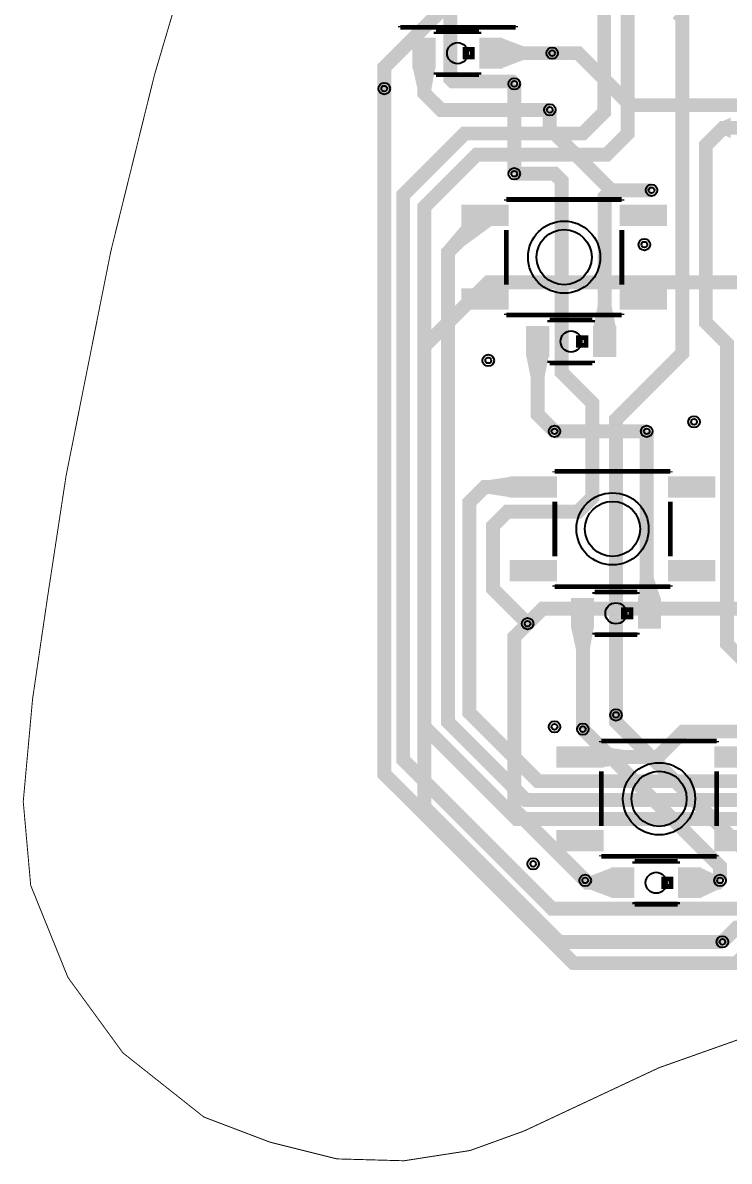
# Model space of a CAD drawing. Header units: millimetres. Extents: x 104 to 238, y -127 to -30.
# Drawn here: x 103.8 to 141.7, y -127 to -65.8 of the extents above; entities that cross this region are included whole.
import ezdxf

# ---------------------------------------------------------------- set-up
doc = ezdxf.new("R2010")
doc.units = ezdxf.units.MM
for name, color, linetype, true_color in [('BoardOutLine', 7, 'Continuous', 0xff00ff), ('BottomLayer', 7, 'Continuous', 0x0000ff), ('Document', 7, 'Continuous', 0xffffff), ('Hole', 7, 'Continuous', 0x222222), ('Multi-Layer', 7, 'Continuous', 0xc0c0c0), ('TopLayer', 7, 'Continuous', 0xff0000), ('TopPasteMaskLayer', 7, 'Continuous', 0x808080), ('TopSilkLayer', 7, 'Continuous', 0xffcc00), ('TopSolderMaskLayer', 7, 'Continuous', 0x800080)]:
    doc.layers.add(name, color=color, linetype=linetype, true_color=true_color)

msp = doc.modelspace()

# ---------------------------------------------------------------- hatches: boundary and pattern name
at = {"layer": 'Document'}
for points in [[(125.227, -66.937), (125.427, -66.937), (125.427, -67.837), (125.227, -67.837)], [(125.777, -67.337), (125.777, -67.537), (124.877, -67.537), (124.877, -67.337)], [(129.377, -67.337), (129.377, -67.537), (128.477, -67.537), (128.477, -67.337)], [(131.323, -82.431), (131.523, -82.431), (131.523, -83.331), (131.323, -83.331)], [(131.873, -82.831), (131.873, -83.031), (130.973, -83.031), (130.973, -82.831)], [(135.473, -82.831), (135.473, -83.031), (134.573, -83.031), (134.573, -82.831)], [(133.736, -97.036), (133.936, -97.036), (133.936, -97.936), (133.736, -97.936)], [(134.286, -97.436), (134.286, -97.636), (133.386, -97.636), (133.386, -97.436)], [(137.886, -97.436), (137.886, -97.636), (136.986, -97.636), (136.986, -97.436)], [(136.445, -111.914), (136.445, -112.114), (135.545, -112.114), (135.545, -111.914)], [(135.895, -111.514), (136.095, -111.514), (136.095, -112.414), (135.895, -112.414)], [(140.045, -111.914), (140.045, -112.114), (139.145, -112.114), (139.145, -111.914)]]:
    msp.add_hatch(color=256, dxfattribs=at).paths.add_polyline_path(points)
at = {"layer": 'TopLayer'}
for points in [[(125.927, -68.237), (124.727, -68.237), (124.727, -66.637), (125.927, -66.637)], [(128.327, -66.637), (129.527, -66.637), (129.527, -68.237), (128.327, -68.237)], [(129.527, -66.637), (129.527, -68.237), (130.652, -67.812), (130.652, -67.062)], [(125.927, -68.237), (124.727, -68.237), (124.974, -69.362), (125.724, -69.362)], [(141.8, -72), (141.8, -70.9), (141.402, -71.075), (141.402, -71.825)], [(127.35, -75.6), (129.85, -75.6), (129.85, -76.7), (127.35, -76.7)], [(135.85, -75.6), (138.35, -75.6), (138.35, -76.7), (135.85, -76.7)], [(128.987, -76.7), (127.35, -76.7), (126.394, -77.825), (127.455, -77.825)], [(127.35, -80.1), (129.85, -80.1), (129.85, -81.2), (127.35, -81.2)], [(135.85, -80.1), (138.35, -80.1), (138.35, -81.2), (135.85, -81.2)], [(134.423, -82.131), (135.623, -82.131), (135.399, -81.006), (134.649, -81.006)], [(132.023, -83.731), (130.823, -83.731), (130.823, -82.131), (132.023, -82.131)], [(134.423, -82.131), (135.623, -82.131), (135.623, -83.731), (134.423, -83.731)], [(132.023, -83.731), (130.823, -83.731), (131.047, -84.856), (131.797, -84.856)], [(129.95, -91.3), (129.95, -90.2), (128.825, -90.374), (128.825, -91.124)], [(129.95, -90.2), (132.45, -90.2), (132.45, -91.3), (129.95, -91.3)], [(138.45, -90.2), (140.95, -90.2), (140.95, -91.3), (138.45, -91.3)], [(129.95, -94.7), (132.45, -94.7), (132.45, -95.8), (129.95, -95.8)], [(138.45, -94.7), (140.95, -94.7), (140.95, -95.8), (138.45, -95.8)], [(136.836, -96.736), (138.036, -96.736), (137.662, -95.611), (136.912, -95.611)], [(134.436, -98.336), (133.236, -98.336), (133.236, -96.736), (134.436, -96.736)], [(136.836, -96.736), (138.036, -96.736), (138.036, -98.336), (136.836, -98.336)], [(134.436, -98.336), (133.236, -98.336), (133.483, -99.461), (134.233, -99.461)], [(132.45, -104.7), (134.95, -104.7), (134.95, -105.8), (132.45, -105.8)], [(134.95, -104.7), (134.95, -105.8), (136.075, -105.625), (136.075, -104.875)], [(140.95, -104.7), (143.45, -104.7), (143.45, -105.8), (140.95, -105.8)], [(132.45, -109.2), (134.95, -109.2), (134.95, -110.3), (132.45, -110.3)], [(140.95, -109.2), (143.45, -109.2), (143.45, -110.3), (140.95, -110.3)], [(135.395, -112.814), (135.395, -111.214), (134.27, -111.639), (134.27, -112.389)], [(136.595, -112.814), (135.395, -112.814), (135.395, -111.214), (136.595, -111.214)], [(138.995, -111.214), (140.195, -111.214), (140.195, -112.814), (138.995, -112.814)], [(140.195, -111.214), (140.195, -112.814), (141.097, -112.389), (141.097, -111.639)]]:
    msp.add_hatch(color=256, dxfattribs=at).paths.add_polyline_path(points)
at = {"layer": 'TopPasteMaskLayer'}
for points in [[(125.927, -68.237), (124.727, -68.237), (124.727, -66.637), (125.927, -66.637)], [(128.327, -66.637), (129.527, -66.637), (129.527, -68.237), (128.327, -68.237)], [(127.35, -75.6), (129.85, -75.6), (129.85, -76.7), (127.35, -76.7)], [(135.85, -75.6), (138.35, -75.6), (138.35, -76.7), (135.85, -76.7)], [(127.35, -80.1), (129.85, -80.1), (129.85, -81.2), (127.35, -81.2)], [(135.85, -80.1), (138.35, -80.1), (138.35, -81.2), (135.85, -81.2)], [(132.023, -83.731), (130.823, -83.731), (130.823, -82.131), (132.023, -82.131)], [(134.423, -82.131), (135.623, -82.131), (135.623, -83.731), (134.423, -83.731)], [(129.95, -90.2), (132.45, -90.2), (132.45, -91.3), (129.95, -91.3)], [(138.45, -90.2), (140.95, -90.2), (140.95, -91.3), (138.45, -91.3)], [(129.95, -94.7), (132.45, -94.7), (132.45, -95.8), (129.95, -95.8)], [(138.45, -94.7), (140.95, -94.7), (140.95, -95.8), (138.45, -95.8)], [(134.436, -98.336), (133.236, -98.336), (133.236, -96.736), (134.436, -96.736)], [(136.836, -96.736), (138.036, -96.736), (138.036, -98.336), (136.836, -98.336)], [(132.45, -104.7), (134.95, -104.7), (134.95, -105.8), (132.45, -105.8)], [(140.95, -104.7), (143.45, -104.7), (143.45, -105.8), (140.95, -105.8)], [(132.45, -109.2), (134.95, -109.2), (134.95, -110.3), (132.45, -110.3)], [(140.95, -109.2), (143.45, -109.2), (143.45, -110.3), (140.95, -110.3)], [(136.595, -112.814), (135.395, -112.814), (135.395, -111.214), (136.595, -111.214)], [(138.995, -111.214), (140.195, -111.214), (140.195, -112.814), (138.995, -112.814)]]:
    msp.add_hatch(color=256, dxfattribs=at).paths.add_polyline_path(points)
at = {"layer": 'TopSolderMaskLayer'}
for points in [[(125.953, -68.263), (124.702, -68.263), (124.702, -66.612), (125.953, -66.612)], [(128.302, -66.612), (129.553, -66.612), (129.553, -68.263), (128.302, -68.263)], [(127.325, -75.575), (129.875, -75.575), (129.875, -76.725), (127.325, -76.725)], [(135.825, -75.575), (138.375, -75.575), (138.375, -76.725), (135.825, -76.725)], [(127.325, -80.075), (129.875, -80.075), (129.875, -81.225), (127.325, -81.225)], [(135.825, -80.075), (138.375, -80.075), (138.375, -81.225), (135.825, -81.225)], [(132.049, -83.757), (130.798, -83.757), (130.798, -82.106), (132.049, -82.106)], [(134.398, -82.106), (135.649, -82.106), (135.649, -83.757), (134.398, -83.757)], [(129.925, -90.175), (132.475, -90.175), (132.475, -91.325), (129.925, -91.325)], [(138.425, -90.175), (140.975, -90.175), (140.975, -91.325), (138.425, -91.325)], [(129.925, -94.675), (132.475, -94.675), (132.475, -95.825), (129.925, -95.825)], [(138.425, -94.675), (140.975, -94.675), (140.975, -95.825), (138.425, -95.825)], [(134.462, -98.362), (133.211, -98.362), (133.211, -96.711), (134.462, -96.711)], [(136.811, -96.711), (138.062, -96.711), (138.062, -98.362), (136.811, -98.362)], [(132.425, -104.675), (134.975, -104.675), (134.975, -105.825), (132.425, -105.825)], [(140.925, -104.675), (143.475, -104.675), (143.475, -105.825), (140.925, -105.825)], [(132.425, -109.175), (134.975, -109.175), (134.975, -110.325), (132.425, -110.325)], [(140.925, -109.175), (143.475, -109.175), (143.475, -110.325), (140.925, -110.325)], [(136.621, -112.84), (135.37, -112.84), (135.37, -111.189), (136.621, -111.189)], [(138.97, -111.189), (140.221, -111.189), (140.221, -112.84), (138.97, -112.84)]]:
    msp.add_hatch(color=256, dxfattribs=at).paths.add_polyline_path(points)

# ---------------------------------------------------------------- linework, layer by layer
at = {"layer": 'BoardOutLine', "const_width": 0.05}
msp.add_lwpolyline([(147.4, -118.6), (137.95, -121.95), (130.7, -125.35), (127.8, -126.4), (124.25, -126.95), (120.65, -126.85), (117.05, -125.95), (113.5, -124.6), (109.15, -121.15), (106.2, -117.1), (104.2, -112.15), (103.8, -107.65), (104.3, -102.15), (105.1, -96.7), (106.1, -90.15), (108.5, -78.1), (110.85, -68.6), (114.35, -56.75)], dxfattribs=at)
at = {"layer": 'BottomLayer', "const_width": 0.75}
for points in [[(135.827, -55.563), (123.19, -68.199), (123.19, -69.342)], [(168.656, -80.772), (166.878, -78.994), (166.878, -59.944), (165.227, -58.293), (155.194, -58.293), (153.035, -60.452), (153.035, -67.818), (150.622, -70.231), (136.398, -70.231), (133.604, -67.437), (132.207, -67.437)], [(130.175, -73.914), (130.175, -69.088)], [(132.08, -70.485), (132.08, -71.501), (135.382, -74.803), (137.541, -74.803)], [(143.891, -79.756), (128.778, -79.756), (125.349, -83.185), (125.349, -107.95), (132.588, -115.189), (141.351, -115.189)], [(137.287, -87.757), (132.334, -87.757)], [(148.717, -106.553), (146.431, -104.267), (146.431, -98.171), (145.542, -97.282), (131.699, -97.282), (130.89, -98.092)], [(130.89, -98.092), (130.175, -98.806), (130.175, -108.077), (133.985, -111.887)], [(135.636, -102.997), (135.636, -103.378), (145.669, -113.411), (149.225, -113.411), (150.353, -114.539), (150.354, -115.735)], [(133.858, -103.759), (141.224, -111.125), (141.224, -111.887)]]:
    msp.add_lwpolyline(points, dxfattribs=at)
at = {"layer": 'Hole'}
for centre in [(132.207, -67.437), (130.175, -69.088), (123.19, -69.342), (132.08, -70.485), (130.175, -73.914), (137.541, -74.803), (137.16, -77.724), (128.778, -83.947), (139.827, -87.249), (132.334, -87.757), (137.287, -87.757), (130.89, -98.092), (135.636, -102.997), (132.334, -103.632), (133.858, -103.759), (131.191, -110.998), (133.985, -111.887), (141.224, -111.887), (141.351, -115.189)]:
    msp.add_circle(centre, 0.155, dxfattribs=at)
at = {"layer": 'Multi-Layer'}
for centre in [(132.207, -67.437), (123.19, -69.342), (130.175, -69.088), (132.08, -70.485), (130.175, -73.914), (137.541, -74.803), (137.16, -77.724), (128.778, -83.947), (132.334, -87.757), (137.287, -87.757), (139.827, -87.249), (130.89, -98.092), (135.636, -102.997), (132.334, -103.632), (133.858, -103.759), (131.191, -110.998), (133.985, -111.887), (141.224, -111.887), (141.351, -115.189)]:
    msp.add_circle(centre, 0.31, dxfattribs=at)
at = {"layer": 'TopLayer', "const_width": 0.75}
for points in [[(139.451, -55.349), (136.271, -58.529), (136.271, -71.755), (135.128, -72.898), (128.143, -72.898), (125.349, -75.692), (125.349, -103.632), (130.302, -108.585), (144.272, -108.585), (148.082, -112.395), (153.543, -112.395), (153.978, -112.83), (153.978, -114.557)], [(122.901, -60.701), (125.725, -60.701), (127.635, -62.611), (133.985, -62.611), (135.001, -63.627), (135.001, -70.612), (133.858, -71.755), (127.508, -71.755), (124.206, -75.057), (124.206, -105.41), (132.207, -113.411), (150.876, -113.411), (151.562, -114.097), (151.562, -115.342)], [(130.175, -69.088), (130.048, -68.961), (126.873, -68.961), (126.746, -68.834), (126.746, -64.008), (125.73, -62.992), (123.063, -62.992)], [(138.938, -65.278), (139.192, -65.532), (139.192, -83.566), (135.636, -87.122), (135.636, -102.997)], [(125.326, -67.437), (125.349, -67.46), (125.349, -69.596), (126.238, -70.485), (132.08, -70.485)], [(132.207, -67.437), (128.928, -67.437)], [(146.731, -116.914), (146.731, -116.124), (146.05, -115.443), (143.002, -115.443), (142.113, -116.332), (133.35, -116.332), (123.19, -106.172), (123.19, -69.342)], [(143.051, -71.45), (141.402, -71.45), (140.462, -72.39), (140.462, -81.915), (141.605, -83.058), (141.605, -99.187), (146.177, -103.759), (158.623, -103.759), (160.018, -105.154), (160.018, -112.596)], [(130.89, -98.092), (129.032, -96.235), (129.032, -92.837), (129.794, -92.075), (133.604, -92.075), (134.366, -91.313), (134.366, -86.233), (132.715, -84.582), (132.715, -74.295), (132.334, -73.914), (130.175, -73.914)], [(137.541, -74.803), (135.382, -74.803), (135.024, -75.161), (135.024, -82.931)], [(128.6, -76.149), (126.619, -78.131), (126.619, -103.378), (130.81, -107.569), (144.78, -107.569), (148.59, -111.379), (154.559, -111.379), (155.187, -112.007), (155.187, -114.166)], [(132.334, -87.757), (131.422, -86.845), (131.422, -82.931)], [(137.437, -97.536), (137.287, -97.386), (137.287, -87.757)], [(131.199, -90.749), (128.58, -90.749), (127.762, -91.567), (127.762, -102.87), (131.445, -106.553), (145.288, -106.553), (148.463, -109.728), (155.575, -109.728), (156.393, -110.546), (156.393, -113.772)], [(133.835, -97.536), (133.858, -97.559), (133.858, -103.759)], [(133.701, -105.25), (137.889, -105.25), (139.253, -103.886), (144.272, -103.886), (148.971, -108.585), (156.718, -108.585), (157.602, -109.469), (157.602, -113.381)], [(133.985, -111.887), (134.112, -112.014), (135.994, -112.014)], [(141.224, -111.887), (141.097, -112.014), (139.596, -112.014)], [(141.351, -115.189), (142.113, -114.427), (147.574, -114.427), (147.939, -114.791), (147.939, -116.52)]]:
    msp.add_lwpolyline(points, dxfattribs=at)
at = {"layer": 'TopSilkLayer', "const_width": 0.254}
for points in [[(124.05, -65.981), (124.05, -66.05)], [(124.05, -66.05), (130.25, -66.05)], [(130.25, -65.981), (130.25, -66.05)], [(128.277, -66.287), (125.977, -66.287)], [(125.977, -66.406), (125.977, -66.287)], [(128.277, -66.406), (128.277, -66.287)], [(125.977, -68.587), (125.977, -68.468)], [(125.977, -68.587), (128.277, -68.587)], [(128.277, -68.587), (128.277, -68.468)], [(129.75, -75.3), (129.75, -75.369)], [(129.75, -75.3), (135.95, -75.3)], [(135.95, -75.3), (135.95, -75.369)], [(129.75, -76.931), (129.75, -79.869)], [(135.95, -76.931), (135.95, -79.869)], [(129.75, -81.431), (129.75, -81.5)], [(135.95, -81.431), (135.95, -81.5)], [(129.75, -81.5), (135.95, -81.5)], [(134.373, -81.781), (132.073, -81.781)], [(132.073, -81.9), (132.073, -81.781)], [(134.373, -81.9), (134.373, -81.781)], [(132.073, -84.081), (132.073, -83.962)], [(132.073, -84.081), (134.373, -84.081)], [(134.373, -84.081), (134.373, -83.962)], [(132.35, -89.9), (132.35, -89.969)], [(132.35, -89.9), (138.55, -89.9)], [(138.55, -89.9), (138.55, -89.969)], [(132.35, -91.531), (132.35, -94.469)], [(138.55, -91.531), (138.55, -94.469)], [(132.35, -96.031), (132.35, -96.1)], [(132.35, -96.1), (138.55, -96.1)], [(138.55, -96.031), (138.55, -96.1)], [(136.786, -96.386), (134.486, -96.386)], [(134.486, -96.505), (134.486, -96.386)], [(136.786, -96.505), (136.786, -96.386)], [(134.486, -98.686), (134.486, -98.567)], [(136.786, -98.686), (136.786, -98.567)], [(134.486, -98.686), (136.786, -98.686)], [(134.85, -104.4), (134.85, -104.469)], [(134.85, -104.4), (141.05, -104.4)], [(141.05, -104.4), (141.05, -104.469)], [(134.85, -106.031), (134.85, -108.969)], [(141.05, -106.031), (141.05, -108.969)], [(134.85, -110.531), (134.85, -110.6)], [(134.85, -110.6), (141.05, -110.6)], [(141.05, -110.531), (141.05, -110.6)], [(138.945, -110.864), (136.645, -110.864)], [(136.645, -110.983), (136.645, -110.864)], [(138.945, -110.983), (138.945, -110.864)], [(136.645, -113.164), (136.645, -113.045)], [(136.645, -113.164), (138.945, -113.164)], [(138.945, -113.164), (138.945, -113.045)]]:
    msp.add_lwpolyline(points, dxfattribs=at)
for points in [[(127.927, -67.637), (127.527, -67.637), (127.527, -67.237), (127.927, -67.237), (127.927, -67.637)], [(134.023, -83.131), (133.623, -83.131), (133.623, -82.731), (134.023, -82.731), (134.023, -83.131)], [(136.436, -97.736), (136.036, -97.736), (136.036, -97.336), (136.436, -97.336), (136.436, -97.736)], [(138.595, -112.214), (138.195, -112.214), (138.195, -111.814), (138.595, -111.814), (138.595, -112.214)]]:
    msp.add_lwpolyline(points, close=True, dxfattribs=at)
at = {"layer": 'TopSilkLayer'}
for centre, radius in [((127.127, -67.437), 0.566), ((132.85, -78.4), 1.939), ((132.85, -78.4), 1.481), ((133.223, -82.931), 0.566), ((135.45, -93), 1.939), ((135.45, -93), 1.481), ((135.636, -97.536), 0.566), ((137.95, -107.5), 1.939), ((137.95, -107.5), 1.481), ((137.795, -112.014), 0.566)]:
    msp.add_circle(centre, radius, dxfattribs=at)

doc.saveas('drawing.dxf')
